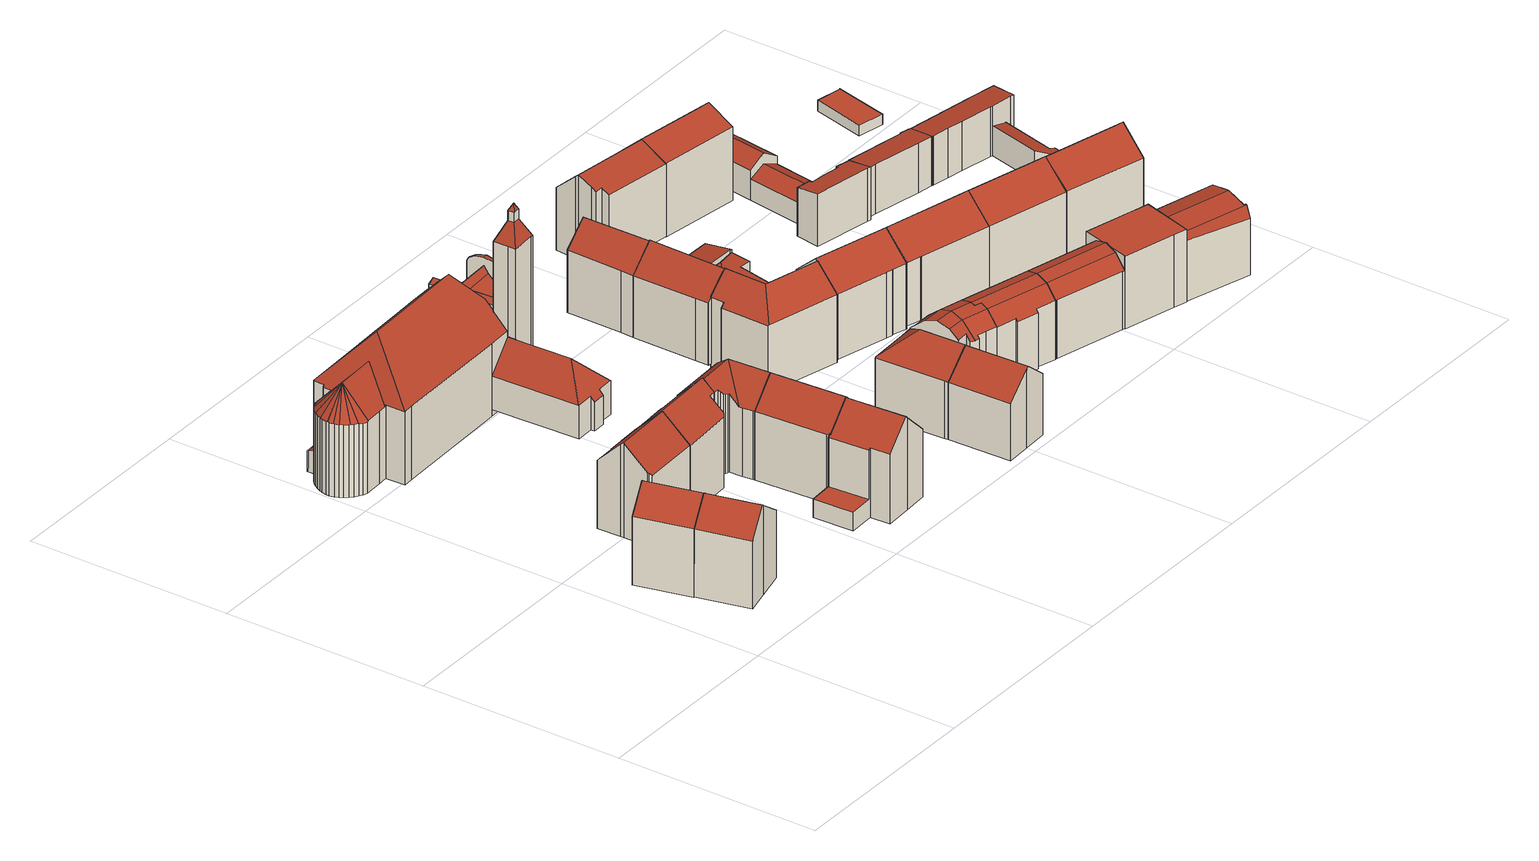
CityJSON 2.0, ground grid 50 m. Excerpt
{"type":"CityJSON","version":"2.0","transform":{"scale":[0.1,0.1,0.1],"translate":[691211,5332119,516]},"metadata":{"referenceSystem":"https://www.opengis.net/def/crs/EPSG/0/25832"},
"CityObjects":{
"building1":{"type":"Building","attributes":{"Gemeindeschluessel":"09162000","HoeheDach":"540.039","HoeheGrund":"517.760","Methode":"2000","NiedrigsteTraufeDesGebaeudes":"534.246","Geometrietyp2DReferenz":"3000","function":"31001_1000","roofType":"3100","measuredHeight":22.28,"storeysAboveGround":4},"geometry":[{"type":"MultiSurface","lod":"2","boundaries":[[[0,1,2,3]],[[0,3,4,5,6,7,8]],[[4,3,2,9,10]],[[4,10,11,5]],[[1,12,9,2]],[[13,6,5,11]],[[13,11,10,9,12,14,15]],[[15,7,6,13]],[[0,8,14,12,1]],[[7,15,14,8]]],"semantics":{"surfaces":[{"type":"WallSurface"},{"type":"GroundSurface"},{"type":"RoofSurface"}],"values":[0,1,0,0,2,0,2,0,0,0]}}]},
"building2":{"type":"Building","attributes":{"Gemeindeschluessel":"09162000","HoeheDach":"540.030","HoeheGrund":"517.720","Methode":"2000","NiedrigsteTraufeDesGebaeudes":"534.410","Geometrietyp2DReferenz":"3000","function":"31001_1000","roofType":"3100","measuredHeight":22.31,"storeysAboveGround":4},"geometry":[{"type":"MultiSurface","lod":"2","boundaries":[[[10,16,17,11]],[[18,16,10,9,19]],[[11,17,20,21]],[[22,23,24,25,26]],[[18,19,27,28]],[[11,21,29,26,25,9,10]],[[19,9,25,24,27]],[[16,18,28,23,22,30,20,17]],[[28,27,24,23]],[[30,29,21,20]],[[22,26,29,30]]],"semantics":{"surfaces":[{"type":"WallSurface"},{"type":"RoofSurface"},{"type":"GroundSurface"}],"values":[0,0,0,0,0,1,1,2,0,0,0]}}]},
"building3":{"type":"Building","attributes":{"Gemeindeschluessel":"09162000","HoeheDach":"540.926","HoeheGrund":"517.770","Methode":"2000","NiedrigsteTraufeDesGebaeudes":"533.900","Geometrietyp2DReferenz":"3000","function":"31001_9998","roofType":"3100","measuredHeight":23.16,"storeysAboveGround":4},"geometry":[{"type":"MultiSurface","lod":"2","boundaries":[[[31,32,33,34]],[[35,31,34,36,37,38,39,40,41,42,43,44]],[[41,45,46,42]],[[34,33,47,36]],[[37,48,49,38]],[[39,50,51,40]],[[35,44,52,53,54]],[[42,46,55,43]],[[38,49,50,39]],[[49,48,53,52,55,46,45,51,50]],[[35,54,32,31]],[[36,47,48,37]],[[43,55,52,44]],[[33,32,54,53,48,47]],[[40,51,45,41]]],"semantics":{"surfaces":[{"type":"WallSurface"},{"type":"GroundSurface"},{"type":"RoofSurface"}],"values":[0,1,0,0,0,0,0,0,0,2,0,0,0,2,0]}}]},
"building4":{"type":"Building","attributes":{"Gemeindeschluessel":"09162000","HoeheDach":"541.000","HoeheGrund":"517.820","Methode":"2000","NiedrigsteTraufeDesGebaeudes":"533.841","Geometrietyp2DReferenz":"3000","function":"31001_9998","roofType":"3100","measuredHeight":23.18,"storeysAboveGround":4},"geometry":[{"type":"MultiSurface","lod":"2","boundaries":[[[56,57,58,59,60,61,62,63]],[[64,59,58,65]],[[66,67,68,69]],[[65,58,57,70]],[[71,61,60,72]],[[72,60,59,64]],[[71,72,64,65,70,35,44,66,69,73,74,75,76]],[[56,35,70,57]],[[69,68,77,73]],[[74,78,79,75]],[[75,79,80,76]],[[63,81,44,35,56]],[[73,77,78,74]],[[71,76,80,62,61]],[[62,80,79,78,77,68,67,81,63]],[[44,81,67,66]]],"semantics":{"surfaces":[{"type":"RoofSurface"},{"type":"WallSurface"},{"type":"GroundSurface"}],"values":[0,1,1,1,1,1,2,1,1,1,1,1,1,1,0,1]}}]},
"building5":{"type":"Building","attributes":{"Gemeindeschluessel":"09162000","HoeheDach":"541.000","HoeheGrund":"518.077","Methode":"2000","NiedrigsteTraufeDesGebaeudes":"522.551","Geometrietyp2DReferenz":"3000","function":"31001_9998","roofType":"3100","measuredHeight":22.92,"storeysAboveGround":4},"geometry":[{"type":"MultiSurface","lod":"2","boundaries":[[[82,83,84,85,86,87]],[[88,89,86,85]],[[90,91,92,93,94]],[[95,96,97,94,93]],[[98,88,85,84]],[[82,87,92,91]],[[99,100,101,102]],[[99,103,96,95,100]],[[89,101,100,95,93,92,87,86]],[[104,97,96,103]],[[90,94,97,104]],[[105,102,101,89,88,98]],[[99,102,105,83,82,91,90,104,103]],[[105,98,84,83]]],"semantics":{"surfaces":[{"type":"WallSurface"},{"type":"RoofSurface"},{"type":"GroundSurface"}],"values":[0,0,0,1,1,0,0,0,1,0,0,0,2,0]}}]},
"building6":{"type":"Building","attributes":{"name":"St. Franziskus","Gemeindeschluessel":"09162000","HoeheDach":"546.200","HoeheGrund":"516.120","Methode":"2000","NiedrigsteTraufeDesGebaeudes":"521.103","Geometrietyp2DReferenz":"3000","function":"31001_3041","roofType":"3200","measuredHeight":30.08},"geometry":[{"type":"MultiSurface","lod":"2","boundaries":[[[106,107,108,109]],[[110,111,112,113,114,115]],[[116,117,118,119,120]],[[121,122,123,124,125]],[[126,127,128,129,130]],[[131,132,133,134,135,136,137]],[[120,119,138,139,140,141,142]],[[143,144,145,146]],[[147,122,121,148]],[[149,150,151,152]],[[153,154,155,124,156]],[[157,158,140,139,159]],[[160,154,153,161]],[[162,163,164,165]],[[108,166,167]],[[168,169,170,171]],[[164,163,156,124,123]],[[172,173,174,175,176,177]],[[178,179,180,181]],[[182,143,146,158,157,183,184,185,132,131,186,187,188,189,190,191,160,161,162,165,147,148,192,193,194,195,196,197,198,199,200,168,171,201,173,172,202,203,204,205,152,151,206,207,208,209,210,178,181,211,212,213,214,215,216]],[[217,150,149,218,219,220,221,222,223,109,108,167,224,225]],[[226,227,137,136,228,229,223,222,230,231,232]],[[216,215,233,234,235]],[[188,232,231,189]],[[221,220,203,202,236]],[[210,209,129,128,237]],[[199,198,238,239,240]],[[124,241,242,240,239]],[[184,243,244,185]],[[141,245,246,142]],[[229,228,247,118]],[[246,248,235,234,249]],[[132,185,244,250,133]],[[250,244,243,251,159,139,138]],[[205,218,149,152]],[[249,234,233,252,111,110]],[[157,159,251,183]],[[162,161,153,156,163]],[[124,253,170,169,241]],[[181,180,254,211]],[[203,220,219,204]],[[195,255,256,196]],[[158,146,145,245,141,140]],[[134,133,250,138,119]],[[106,126,107]],[[226,232,188,187]],[[199,240,242,200]],[[115,114,257]],[[124,258,256,255,259]],[[194,193,260,261,262]],[[210,237,179,178]],[[151,150,217,206]],[[160,191,263,155,154]],[[209,208,224,167,166,130,129]],[[264,265,266,267]],[[246,249,110,115,257,268,269,116,120,142]],[[131,137,227,186]],[[214,213,112,111,252]],[[197,270,238,198]],[[212,113,112,213]],[[183,251,243,184]],[[269,268,271,127,126]],[[227,226,187,186]],[[267,266,176,175]],[[173,201,272,265,264,174]],[[221,236,177,176,266,273,274,275,231,230,222]],[[260,276,125,124,261]],[[136,135,228]],[[172,177,236,202]],[[147,165,164,123,122]],[[192,148,121,125,276]],[[127,271,254,180,179,237,128]],[[182,216,235,248,277]],[[124,273,266,265,272,253]],[[204,219,218,205]],[[108,107,126,130,166]],[[192,276,260,193]],[[207,225,224,208]],[[124,239,238,270,258]],[[195,194,262,259,255]],[[264,267,175,174]],[[116,269,126,106,117]],[[261,124,259,262]],[[247,119,118]],[[211,254,271,268,257,114,113,212]],[[191,190,275,274,263]],[[214,252,233,215]],[[189,231,275,190]],[[217,225,207,206]],[[228,135,134,119,247]],[[229,118,117,106,109,223]],[[182,277,144,143]],[[155,263,274,273,124]],[[197,196,256,258,270]],[[245,145,144,277,248,246]],[[168,200,242,241,169]],[[201,171,170,253,272]]],"semantics":{"surfaces":[{"type":"WallSurface"},{"type":"RoofSurface"},{"type":"GroundSurface"}],"values":[0,1,1,1,1,0,1,0,0,0,1,0,0,0,0,0,1,0,0,2,1,1,0,0,0,0,0,1,0,0,0,1,0,1,0,1,0,0,1,0,0,0,0,1,1,0,0,1,1,0,0,0,0,0,0,0,0,0,0,0,0,1,0,0,0,1,1,0,0,0,0,1,0,1,0,1,0,0,1,0,1,1,1,1,0,0,0,0,0,1,1,0,1,0,1,0,0]}}]},
"building7":{"type":"Building","attributes":{"Gemeindeschluessel":"09162000","HoeheDach":"540.862","HoeheGrund":"518.000","Methode":"1000","NiedrigsteTraufeDesGebaeudes":"534.736","Geometrietyp2DReferenz":"3000","function":"31001_1000","roofType":"3100","measuredHeight":22.86,"storeysAboveGround":4},"geometry":[{"type":"MultiSurface","lod":"2","boundaries":[[[278,279,280,281]],[[282,283,284,285]],[[285,284,286,287,288]],[[289,290,291,279,278]],[[285,288,289,278,281,282]],[[283,280,279,291,286,284]],[[288,287,290,289]],[[291,290,287,286]],[[281,280,283,282]]],"semantics":{"surfaces":[{"type":"WallSurface"},{"type":"GroundSurface"},{"type":"RoofSurface"}],"values":[0,0,0,0,1,2,0,2,0]}}]},
"building8":{"type":"Building","attributes":{"Gemeindeschluessel":"09162000","HoeheDach":"520.607","HoeheGrund":"517.850","Methode":"2000","NiedrigsteTraufeDesGebaeudes":"520.101","Geometrietyp2DReferenz":"3000","function":"31001_2000","roofType":"3100","measuredHeight":2.76},"geometry":[{"type":"MultiSurface","lod":"2","boundaries":[[[292,293,294,295,296]],[[297,298,293,292]],[[296,295,299,300]],[[298,301,294,293]],[[292,296,300,297]],[[301,299,295,294]],[[300,299,301,298,297]]],"semantics":{"surfaces":[{"type":"WallSurface"},{"type":"RoofSurface"},{"type":"GroundSurface"}],"values":[0,0,0,1,2,1,0]}}]},
"building9":{"type":"Building","attributes":{"Gemeindeschluessel":"09162000","HoeheDach":"540.919","HoeheGrund":"517.920","Methode":"2000","NiedrigsteTraufeDesGebaeudes":"534.535","Geometrietyp2DReferenz":"3000","function":"31001_1000","roofType":"3100","measuredHeight":23,"storeysAboveGround":4},"geometry":[{"type":"MultiSurface","lod":"2","boundaries":[[[302,303,304,305]],[[306,307,308,309]],[[310,311,312,313]],[[314,315,316,286,317,318]],[[319,320,321,322]],[[323,324,320,319]],[[325,317,307,312,311,61]],[[286,316,326,305,304]],[[327,308,307,317,286,304,303]],[[326,328,329,323,319,322,330,331,332,333,334,310,313,306,309,335,302,305]],[[316,315,328,326]],[[332,336,337,333]],[[334,333,337,325,61]],[[330,338,339,331]],[[334,61,311,310]],[[325,337,336,339,338,321,320,324,318,317]],[[335,327,303,302]],[[314,318,324,323,329]],[[328,315,314,329]],[[327,335,309,308]],[[331,339,336,332]],[[322,321,338,330]],[[307,306,313,312]]],"semantics":{"surfaces":[{"type":"WallSurface"},{"type":"RoofSurface"},{"type":"GroundSurface"}],"values":[0,0,0,1,0,0,1,0,1,2,0,0,0,0,0,1,0,0,0,0,0,0,0]}}]},
"building10":{"type":"Building","attributes":{"Gemeindeschluessel":"09162000","HoeheDach":"532.480","HoeheGrund":"517.840","Methode":"2000","NiedrigsteTraufeDesGebaeudes":"524.914","Geometrietyp2DReferenz":"3000","function":"31001_9998","roofType":"3200","measuredHeight":14.64,"storeysAboveGround":2},"geometry":[{"type":"MultiSurface","lod":"2","boundaries":[[[340,341,342,343,344]],[[345,343,342,346]],[[340,344,347,348]],[[349,350,351,352]],[[353,354,347,344,343,345]],[[350,355,356,357,358,353,345,346,351]],[[341,352,351,346,342]],[[359,355,350,349]],[[360,358,357,361]],[[361,357,356,362]],[[348,347,354,363]],[[362,356,355,359]],[[360,363,354,353,358]],[[341,340,348,363,360,361,362,359,349,352]]],"semantics":{"surfaces":[{"type":"WallSurface"},{"type":"RoofSurface"},{"type":"GroundSurface"}],"values":[0,1,0,0,1,1,0,0,0,0,0,0,0,2]}}]},
"building11":{"type":"Building","attributes":{"Gemeindeschluessel":"09162000","HoeheDach":"563.070","HoeheGrund":"517.870","Methode":"2000","NiedrigsteTraufeDesGebaeudes":"554.420","Geometrietyp2DReferenz":"3000","function":"31001_2000","roofType":"2100","measuredHeight":45.2},"geometry":[{"type":"MultiSurface","lod":"2","boundaries":[[[364,365,366]],[[367,368,365]],[[369,370,371,372]],[[369,373,374,375]],[[365,368,366]],[[375,368,367,376]],[[374,366,368,375]],[[367,365,364]],[[377,364,366,374]],[[378,373,379,380]],[[381,382,380,379,372,371]],[[369,375,376,383,370]],[[381,371,370,383,384]],[[384,383,376,377,385]],[[384,385,382,381]],[[369,372,379,373]],[[385,378,380,382]],[[376,367,364,377]],[[378,385,377,374,373]]],"semantics":{"surfaces":[{"type":"RoofSurface"},{"type":"WallSurface"},{"type":"GroundSurface"}],"values":[0,0,1,0,0,1,1,0,1,1,2,0,1,0,1,1,1,1,0]}}]},
"building12":{"type":"Building","attributes":{"Gemeindeschluessel":"09162000","HoeheDach":"537.560","HoeheGrund":"518.050","Methode":"2000","NiedrigsteTraufeDesGebaeudes":"531.892","Geometrietyp2DReferenz":"3000","function":"31001_1000","roofType":"3100","measuredHeight":19.51,"storeysAboveGround":5},"geometry":[{"type":"MultiSurface","lod":"2","boundaries":[[[386,387,388,389,390]],[[391,392,393,394]],[[395,396,387,386]],[[397,398,399,400]],[[400,399,392,391]],[[401,402,403,404,405]],[[405,404,396,395]],[[390,389,398,397]],[[396,404,403,388,387]],[[394,393,402,401]],[[403,402,393,392,399,398,389,388]],[[386,390,397,400,391,394,401,405,395]]],"semantics":{"surfaces":[{"type":"WallSurface"},{"type":"RoofSurface"},{"type":"GroundSurface"}],"values":[0,0,0,0,0,0,0,0,1,0,1,2]}}]},
"building13":{"type":"Building","attributes":{"Gemeindeschluessel":"09162000","HoeheDach":"537.610","HoeheGrund":"518.030","Methode":"2000","NiedrigsteTraufeDesGebaeudes":"532.026","Geometrietyp2DReferenz":"3000","function":"31001_1000","roofType":"3200","measuredHeight":19.58,"storeysAboveGround":5},"geometry":[{"type":"MultiSurface","lod":"2","boundaries":[[[406,407,408,409]],[[386,390,410,411,412]],[[413,414,415,416]],[[407,412,411,417,418,408]],[[413,419,420,421,414]],[[416,415,422,423]],[[386,406,409,419,413,416,423,424,425,390]],[[417,421,420,418]],[[423,422,426,424]],[[386,412,407,406]],[[411,410,427,426,422,415,414,421,417]],[[424,426,427,425]],[[419,409,408,418,420]],[[425,427,410,390]]],"semantics":{"surfaces":[{"type":"WallSurface"},{"type":"RoofSurface"},{"type":"GroundSurface"}],"values":[0,0,0,1,0,0,2,1,0,0,1,0,0,0]}}]},
"building14":{"type":"Building","attributes":{"Gemeindeschluessel":"09162000","HoeheDach":"538.500","HoeheGrund":"516.607","Methode":"1000","NiedrigsteTraufeDesGebaeudes":"532.592","Geometrietyp2DReferenz":"3000","function":"31001_1000","roofType":"3100","measuredHeight":21.89,"storeysAboveGround":5},"geometry":[{"type":"MultiSurface","lod":"2","boundaries":[[[428,429,430,431,432]],[[433,434,435,436]],[[437,438,439,440,441,442,432,431]],[[428,432,442,443]],[[436,435,430,429]],[[444,445,446,447,448]],[[447,437,449,448]],[[450,451,452,453]],[[451,450,454,455]],[[453,452,456,457]],[[444,458,459,460,461,433,436,429,428,443,462,463,464,454,450,453,457,445]],[[449,465,458,444,448]],[[459,466,467,460]],[[437,431,430,435,434,468,467,466,465,449]],[[460,467,468,461]],[[462,441,440,463]],[[463,440,439,464]],[[458,465,466,459]],[[447,446,456,452,451,455,438,437]],[[434,433,461,468]],[[457,456,446,445]],[[438,455,454,464,439]],[[443,442,441,462]]],"semantics":{"surfaces":[{"type":"WallSurface"},{"type":"RoofSurface"},{"type":"GroundSurface"}],"values":[0,0,1,0,0,0,1,0,0,0,2,0,0,1,0,0,0,0,1,0,0,0,0]}}]},
"building15":{"type":"Building","attributes":{"Gemeindeschluessel":"09162000","HoeheDach":"538.588","HoeheGrund":"517.819","Methode":"2000","NiedrigsteTraufeDesGebaeudes":"532.761","Geometrietyp2DReferenz":"3000","function":"31001_1000","roofType":"3100","measuredHeight":20.77,"storeysAboveGround":5},"geometry":[{"type":"MultiSurface","lod":"2","boundaries":[[[434,469,470,471]],[[472,473,474,475]],[[476,477,473,472]],[[478,479,480,481]],[[475,474,482,483]],[[469,434,484,485]],[[486,487,488,489]],[[481,480,477,476]],[[490,491,487,486]],[[469,485,490,486,489,478,481,476,472,475,483,470]],[[434,471,482,492,488,487,491,484]],[[483,482,471,470]],[[491,490,485,484]],[[474,473,477,480,479,492,482]],[[478,489,488,492,479]]],"semantics":{"surfaces":[{"type":"WallSurface"},{"type":"GroundSurface"},{"type":"RoofSurface"}],"values":[0,0,0,0,0,0,0,0,0,1,2,0,0,2,0]}}]},
"building16":{"type":"Building","attributes":{"Gemeindeschluessel":"09162000","HoeheDach":"536.190","HoeheGrund":"518.050","Methode":"2000","NiedrigsteTraufeDesGebaeudes":"531.741","Geometrietyp2DReferenz":"3000","function":"31001_1000","roofType":"3400","measuredHeight":18.14,"storeysAboveGround":5},"geometry":[{"type":"MultiSurface","lod":"2","boundaries":[[[493,494,495,496,497,498]],[[499,500,501,502,503]],[[504,505,506,507]],[[493,498,416,508]],[[509,510,511,512,513,496]],[[514,515,516,500,499,517]],[[518,516,515,519]],[[520,519,515,514,521]],[[522,520,521,512,511]],[[504,523,510,509,505]],[[497,496,513,524]],[[522,511,510,523]],[[503,502,413,525]],[[501,500,516,518]],[[503,525,526,517,499]],[[527,528,529,495,494]],[[416,498,497,524,526,525,413]],[[520,522,523,504,507,530,528,527,508,416,413,502,501,518,519]],[[512,521,514,517,513]],[[494,493,508,527]],[[507,506,531,530]],[[524,513,517,526]],[[496,495,529,531,506,505,509]],[[530,531,529,528]]],"semantics":{"surfaces":[{"type":"RoofSurface"},{"type":"WallSurface"},{"type":"GroundSurface"}],"values":[0,1,1,1,0,0,1,1,1,1,0,1,1,1,0,1,1,2,0,1,1,0,0,1]}}]},
"building17":{"type":"Building","attributes":{"Gemeindeschluessel":"09162000","HoeheDach":"538.360","HoeheGrund":"517.808","Methode":"2000","NiedrigsteTraufeDesGebaeudes":"532.712","Geometrietyp2DReferenz":"3000","function":"31001_9998","roofType":"3100","measuredHeight":20.55,"storeysAboveGround":5},"geometry":[{"type":"MultiSurface","lod":"2","boundaries":[[[532,533,534,535,536]],[[489,537,538,539]],[[540,541,542,536,535]],[[537,489,478,533,532]],[[542,541,539,538]],[[542,538,537,532,536]],[[540,535,534,543]],[[489,539,541,540,543,478]],[[543,534,533,478]]],"semantics":{"surfaces":[{"type":"RoofSurface"},{"type":"WallSurface"},{"type":"GroundSurface"}],"values":[0,1,1,1,1,0,1,2,1]}}]},
"building18":{"type":"Building","attributes":{"Gemeindeschluessel":"09162000","HoeheDach":"536.190","HoeheGrund":"518.080","Methode":"2000","NiedrigsteTraufeDesGebaeudes":"531.689","Geometrietyp2DReferenz":"3000","function":"31001_1000","roofType":"3400","measuredHeight":18.11,"storeysAboveGround":5},"geometry":[{"type":"MultiSurface","lod":"2","boundaries":[[[544,515,545,546]],[[547,548,549,550]],[[551,552,514,521,553]],[[554,546,545,552,551,555,556]],[[552,545,515,514]],[[557,558,511,559]],[[509,558,557,560,561]],[[562,563,548,547]],[[563,562,564,565]],[[544,566,521,514,515]],[[563,565,556,555,509,561,549,548]],[[558,509,555,551,553,511]],[[554,556,565,564]],[[550,549,561,560]],[[554,564,562,547,550,560,557,559,566,544,546]],[[566,559,511,553,521]]],"semantics":{"surfaces":[{"type":"WallSurface"},{"type":"RoofSurface"},{"type":"GroundSurface"}],"values":[0,0,1,0,1,0,0,0,0,0,1,1,0,0,2,0]}}]},
"building19":{"type":"Building","attributes":{"Gemeindeschluessel":"09162000","HoeheDach":"538.870","HoeheGrund":"517.195","Methode":"2000","NiedrigsteTraufeDesGebaeudes":"532.980","Geometrietyp2DReferenz":"3000","function":"31001_1000","roofType":"3100","measuredHeight":21.68,"storeysAboveGround":5},"geometry":[{"type":"MultiSurface","lod":"2","boundaries":[[[567,568,569,570]],[[571,572,573,574]],[[575,576,577,578,567,570,579,580,581,582,583,584,585,586,571,574,587,588]],[[588,589,590,575]],[[579,591,592,580]],[[576,593,594,577]],[[583,595,596,597,584]],[[585,598,599,586]],[[578,600,568,567]],[[589,601,573,572,599,598,597,596,602,590]],[[574,573,601,587]],[[603,604,582]],[[592,591,569,568,600,594,593,602,596,595,604,603]],[[575,590,602,593,576]],[[587,601,589,588]],[[577,594,600,578]],[[586,599,572,571]],[[592,603,582,581,580]],[[570,569,591,579]],[[582,604,595,583]],[[584,597,598,585]]],"semantics":{"surfaces":[{"type":"WallSurface"},{"type":"GroundSurface"},{"type":"RoofSurface"}],"values":[0,0,1,0,0,0,0,0,0,2,0,0,2,0,0,0,0,0,0,0,0]}}]},
"building20":{"type":"Building","attributes":{"Gemeindeschluessel":"09162000","HoeheDach":"521.742","HoeheGrund":"517.567","Methode":"2000","NiedrigsteTraufeDesGebaeudes":"520.427","Geometrietyp2DReferenz":"3000","function":"31001_2000","roofType":"1000","measuredHeight":4.17},"geometry":[{"type":"MultiSurface","lod":"2","boundaries":[[[605,606,607,608,609]],[[610,611,612,613]],[[614,615,610,613,616,617,618,619,620,621,622,623]],[[616,624,625,617]],[[626,627,628,629,608,607,625,624,612,611,630]],[[622,628,627,623]],[[613,612,624,616]],[[625,607,606,618,617]],[[608,629,621,620,609]],[[626,630,615,614]],[[627,626,614,623]],[[615,630,611,610]],[[619,605,609,620]],[[621,629,628,622]],[[605,619,618,606]]],"semantics":{"surfaces":[{"type":"RoofSurface"},{"type":"WallSurface"},{"type":"GroundSurface"}],"values":[0,1,2,1,0,1,1,1,1,1,1,1,1,1,1]}}]},
"building21":{"type":"Building","attributes":{"Gemeindeschluessel":"09162000","HoeheDach":"522.533","HoeheGrund":"517.805","Methode":"9999","NiedrigsteTraufeDesGebaeudes":"517.920","Geometrietyp2DReferenz":"3000","function":"31001_2000","roofType":"2100","measuredHeight":4.73},"geometry":[{"type":"MultiSurface","lod":"2","boundaries":[[[631,632,633,634]],[[632,635,636,637,633]],[[638,639,640,641]],[[640,639,642,643,644,645]],[[634,633,637,646]],[[647,643,642,648]],[[646,647,648,638,641,631,634]],[[635,645,644,636]],[[648,642,639,638]],[[646,637,636,644,643,647]],[[641,640,645,635,632,631]]],"semantics":{"surfaces":[{"type":"WallSurface"},{"type":"RoofSurface"},{"type":"GroundSurface"}],"values":[0,1,0,1,0,0,2,0,0,0,0]}}]},
"building22":{"type":"Building","attributes":{"Gemeindeschluessel":"09162000","HoeheDach":"536.220","HoeheGrund":"518.130","Methode":"2000","NiedrigsteTraufeDesGebaeudes":"532.190","Geometrietyp2DReferenz":"3000","function":"31001_1000","roofType":"3400","measuredHeight":18.09,"storeysAboveGround":5},"geometry":[{"type":"MultiSurface","lod":"2","boundaries":[[[649,650,545,552]],[[651,652,653,654]],[[651,655,650,649,656,657,652]],[[658,653,652,657,555,659]],[[654,653,658,660]],[[657,656,551,555]],[[656,649,552,551]],[[660,658,659,554]],[[651,654,660,554,546,655]],[[546,545,650,655]],[[546,554,659,555,551,552,545]]],"semantics":{"surfaces":[{"type":"RoofSurface"},{"type":"WallSurface"},{"type":"GroundSurface"}],"values":[0,1,1,0,1,0,0,1,2,1,1]}}]},
"building23":{"type":"Building","attributes":{"Gemeindeschluessel":"09162000","HoeheDach":"521.770","HoeheGrund":"518.600","Methode":"2000","NiedrigsteTraufeDesGebaeudes":"520.930","Geometrietyp2DReferenz":"3000","function":"51009_1610","roofType":"1000","measuredHeight":3.17},"geometry":[{"type":"MultiSurface","lod":"2","boundaries":[[[661,662,663,664]],[[665,666,667,668]],[[666,669,670,671,667]],[[665,668,661,664,672,673,674,675]],[[674,676,670,669,675]],[[668,667,671,662,661]],[[662,676,677,678,663]],[[662,671,670,676]],[[675,669,666,665]],[[672,678,677,673]],[[673,677,676,674]],[[664,663,678,672]]],"semantics":{"surfaces":[{"type":"WallSurface"},{"type":"RoofSurface"},{"type":"GroundSurface"}],"values":[0,0,1,2,0,0,1,0,0,0,0,0]}}]},
"building24":{"type":"Building","attributes":{"Gemeindeschluessel":"09162000","HoeheDach":"538.620","HoeheGrund":"517.880","Methode":"2000","NiedrigsteTraufeDesGebaeudes":"533.235","Geometrietyp2DReferenz":"3000","function":"31001_9998","roofType":"3100","measuredHeight":20.74,"storeysAboveGround":5},"geometry":[{"type":"MultiSurface","lod":"2","boundaries":[[[679,680,681,682]],[[683,684,685,686]],[[686,685,687,688,689]],[[682,681,690,691]],[[692,693,684,683]],[[691,690,694,693,692]],[[691,692,683,686,689,695,696,679,682]],[[689,688,697,695]],[[698,697,688,687,694,690,681,680]],[[695,697,698,696]],[[687,685,684,693,694]],[[696,698,680,679]]],"semantics":{"surfaces":[{"type":"WallSurface"},{"type":"GroundSurface"},{"type":"RoofSurface"}],"values":[0,0,0,0,0,0,1,0,2,0,2,0]}}]},
"building25":{"type":"Building","attributes":{"Gemeindeschluessel":"09162000","HoeheDach":"538.900","HoeheGrund":"517.924","Methode":"2000","NiedrigsteTraufeDesGebaeudes":"533.336","Geometrietyp2DReferenz":"3000","function":"31001_1000","roofType":"3100","measuredHeight":20.98,"storeysAboveGround":5},"geometry":[{"type":"MultiSurface","lod":"2","boundaries":[[[699,700,701,596,702]],[[703,704,705,706,702,596,707,708,709]],[[706,705,710]],[[711,703,709,712]],[[713,714,715,716]],[[699,702,706,710]],[[717,718,719,720]],[[712,709,708,721]],[[703,711,722,704]],[[716,715,723,724]],[[725,717,720,713,716,724,700,699,710,722,711,712,721]],[[725,721,708,707,726]],[[723,715,714,719,718,726,707,596,701]],[[710,705,704,722]],[[725,726,718,717]],[[720,719,714,713]],[[724,723,701,700]]],"semantics":{"surfaces":[{"type":"WallSurface"},{"type":"RoofSurface"},{"type":"GroundSurface"}],"values":[0,1,0,0,0,0,0,0,0,0,2,0,1,0,0,0,0]}}]},
"building26":{"type":"Building","attributes":{"Gemeindeschluessel":"09162000","HoeheDach":"535.802","HoeheGrund":"518.080","Methode":"1000","NiedrigsteTraufeDesGebaeudes":"535.802","Geometrietyp2DReferenz":"3000","function":"31001_1000","roofType":"1000","measuredHeight":17.72,"storeysAboveGround":6},"geometry":[{"type":"MultiSurface","lod":"2","boundaries":[[[727,728,729,651]],[[730,731,732,733]],[[734,735,731,730]],[[733,732,736,737]],[[738,739,728,727]],[[740,655,651,729]],[[651,655,734,730,733,737,738,727]],[[737,736,739,738]],[[740,729,728,739,736,732,731,735]],[[735,734,655,740]]],"semantics":{"surfaces":[{"type":"WallSurface"},{"type":"GroundSurface"},{"type":"RoofSurface"}],"values":[0,0,0,0,0,0,1,0,2,0]}}]},
"building27":{"type":"Building","attributes":{"Gemeindeschluessel":"09162000","HoeheDach":"538.700","HoeheGrund":"517.820","Methode":"2000","NiedrigsteTraufeDesGebaeudes":"533.265","Geometrietyp2DReferenz":"3000","function":"31001_9998","roofType":"3100","measuredHeight":20.88,"storeysAboveGround":5},"geometry":[{"type":"MultiSurface","lod":"2","boundaries":[[[741,742,743,744]],[[741,744,745,746]],[[747,742,741,746,748]],[[747,748,749,750]],[[743,742,747,750]],[[744,743,750,749,745]],[[745,749,748,746]]],"semantics":{"surfaces":[{"type":"WallSurface"},{"type":"RoofSurface"},{"type":"GroundSurface"}],"values":[0,1,0,0,2,0,1]}}]},
"building28":{"type":"Building","attributes":{"Gemeindeschluessel":"09162000","HoeheDach":"538.900","HoeheGrund":"518.049","Methode":"2000","NiedrigsteTraufeDesGebaeudes":"533.271","Geometrietyp2DReferenz":"3000","function":"31001_9998","roofType":"3100","measuredHeight":20.85,"storeysAboveGround":5},"geometry":[{"type":"MultiSurface","lod":"2","boundaries":[[[751,752,753,754,755]],[[753,708,707,754]],[[753,752,756,708]],[[751,757,758,756,752]],[[757,718,726,758]],[[718,757,751,755]],[[708,756,758,726,707]],[[718,755,754,707,726]]],"semantics":{"surfaces":[{"type":"WallSurface"},{"type":"RoofSurface"},{"type":"GroundSurface"}],"values":[0,1,0,2,0,0,0,1]}}]},
"building29":{"type":"Building","attributes":{"Gemeindeschluessel":"09162000","HoeheDach":"530.028","HoeheGrund":"517.112","Methode":"1000","NiedrigsteTraufeDesGebaeudes":"528.882","Geometrietyp2DReferenz":"3000","function":"31001_2000","roofType":"1000","measuredHeight":12.92,"storeysAboveGround":3},"geometry":[{"type":"MultiSurface","lod":"2","boundaries":[[[759,760,761,762]],[[763,764,765,766,759,762,767,768,769,770]],[[770,771,772,763]],[[773,772,771,774,775,776,761,760,777,778]],[[767,776,775,768]],[[765,778,777,766]],[[763,772,773,764]],[[766,777,760,759]],[[768,775,774,769]],[[764,773,778,765]],[[769,774,771,770]],[[762,761,776,767]]],"semantics":{"surfaces":[{"type":"WallSurface"},{"type":"GroundSurface"},{"type":"RoofSurface"}],"values":[0,1,0,2,0,0,0,0,0,0,0,0]}}]},
"building30":{"type":"Building","attributes":{"Gemeindeschluessel":"09162000","HoeheDach":"535.620","HoeheGrund":"517.790","Methode":"2000","NiedrigsteTraufeDesGebaeudes":"531.599","Geometrietyp2DReferenz":"3000","function":"31001_1000","roofType":"3400","measuredHeight":17.83,"storeysAboveGround":4},"geometry":[{"type":"MultiSurface","lod":"2","boundaries":[[[779,780,781,782]],[[783,784,785,786]],[[787,788,789,790]],[[787,791,792,788]],[[788,792,782,781,789]],[[789,781,780,793,794,795,790]],[[796,797,784,783,798]],[[791,787,790,795,786,785,799]],[[800,793,780,779]],[[799,785,784,797]],[[800,796,798,794,793]],[[794,798,783,786,795]],[[796,800,779,782,792,791,799,797]]],"semantics":{"surfaces":[{"type":"WallSurface"},{"type":"RoofSurface"},{"type":"GroundSurface"}],"values":[0,1,1,0,0,1,0,0,0,0,0,1,2]}}]},
"building31":{"type":"Building","attributes":{"Gemeindeschluessel":"09162000","HoeheDach":"526.776","HoeheGrund":"517.112","Methode":"2000","NiedrigsteTraufeDesGebaeudes":"522.166","Geometrietyp2DReferenz":"3000","function":"31001_9998","roofType":"3100","measuredHeight":9.66,"storeysAboveGround":2},"geometry":[{"type":"MultiSurface","lod":"2","boundaries":[[[768,801,802,767]],[[803,804,805,806]],[[807,808,809,770]],[[768,769,810,811,801]],[[812,813,814,808,807]],[[810,809,808,815,811]],[[767,802,816,762]],[[770,809,810,769]],[[814,813,817,818]],[[818,817,805,804,819]],[[815,808,814,818,819,820]],[[801,811,815,820,816,802]],[[812,806,805,817,813]],[[768,767,762,803,806,812,807,770,769]],[[803,762,816,820,819,804]]],"semantics":{"surfaces":[{"type":"WallSurface"},{"type":"RoofSurface"},{"type":"GroundSurface"}],"values":[0,0,0,0,0,1,0,0,1,1,0,1,0,2,0]}}]},
"building32":{"type":"Building","attributes":{"Gemeindeschluessel":"09162000","HoeheDach":"522.020","HoeheGrund":"518.250","Methode":"2000","NiedrigsteTraufeDesGebaeudes":"521.420","Geometrietyp2DReferenz":"3000","function":"31001_2000","roofType":"1000","measuredHeight":3.77},"geometry":[{"type":"MultiSurface","lod":"2","boundaries":[[[821,822,823,824]],[[825,826,827,828]],[[829,830,831,832]],[[833,834,835,836,837]],[[838,839,826,825]],[[840,841,836,835,842]],[[843,844,845,846]],[[846,845,822,821]],[[847,848,849,850]],[[851,833,837,852,830,829]],[[853,834,833,851]],[[850,849,844,843]],[[854,855,839,838]],[[840,842,853,851,829,832,847,850,843,846,821,824,856,854,838,825,828]],[[852,841,827,826,839,855,857,823,822,845,844,849,848,831,830]],[[832,831,848,847]],[[856,857,855,854]],[[842,835,834,853]],[[852,837,836,841]],[[828,827,841,840]],[[824,823,857,856]]],"semantics":{"surfaces":[{"type":"WallSurface"},{"type":"RoofSurface"},{"type":"GroundSurface"}],"values":[0,0,0,1,0,0,0,0,0,0,0,0,0,2,1,0,0,0,0,0,0]}}]},
"building33":{"type":"Building","attributes":{"Gemeindeschluessel":"09162000","HoeheDach":"529.893","HoeheGrund":"517.873","Methode":"2000","NiedrigsteTraufeDesGebaeudes":"521.099","Geometrietyp2DReferenz":"3000","function":"31001_2000","roofType":"1000","measuredHeight":12.02,"storeysAboveGround":3},"geometry":[{"type":"MultiSurface","lod":"2","boundaries":[[[858,859,860,861]],[[862,863,864,865]],[[866,867,868,858,861,869,870,871,862,865,872]],[[873,874,875,876]],[[863,877,878,879,860,859,880,881,882,883,864]],[[867,875,874,868]],[[876,881,880,873]],[[871,877,863,862]],[[872,883,882,866]],[[870,878,877,871]],[[868,874,873,880,859,858]],[[865,864,883,872]],[[861,860,879,869]],[[866,882,881,876,875,867]],[[869,879,878,870]]],"semantics":{"surfaces":[{"type":"WallSurface"},{"type":"GroundSurface"},{"type":"RoofSurface"}],"values":[0,0,1,2,2,0,0,0,0,0,0,0,0,0,0]}}]},
"building34":{"type":"Building","attributes":{"Gemeindeschluessel":"09162000","HoeheDach":"538.900","HoeheGrund":"517.944","Methode":"2000","NiedrigsteTraufeDesGebaeudes":"533.328","Geometrietyp2DReferenz":"3000","function":"31001_9998","roofType":"3100","measuredHeight":20.96,"storeysAboveGround":5},"geometry":[{"type":"MultiSurface","lod":"2","boundaries":[[[884,885,886,887]],[[888,889,890,891]],[[887,886,889,888]],[[891,890,892,893,894]],[[893,892,895,896]],[[894,893,896,897]],[[897,896,895,885,884]],[[892,890,889,886,885,895]],[[897,884,887,888,891,894]]],"semantics":{"surfaces":[{"type":"WallSurface"},{"type":"RoofSurface"},{"type":"GroundSurface"}],"values":[0,0,0,0,1,0,0,1,2]}}]},
"building35":{"type":"Building","attributes":{"Gemeindeschluessel":"09162000","HoeheDach":"529.964","HoeheGrund":"517.920","Methode":"1000","NiedrigsteTraufeDesGebaeudes":"528.893","Geometrietyp2DReferenz":"3000","function":"31001_9998","roofType":"9999","measuredHeight":12.04,"storeysAboveGround":3},"geometry":[{"type":"MultiSurface","lod":"2","boundaries":[[[898,899,900,901]],[[902,903,904,905]],[[906,907,908,909]],[[910,911,861,860]],[[901,900,907,906]],[[905,904,879,869]],[[912,913,899,898]],[[909,908,903,902]],[[860,879,904,903,908,907,900,899,913,914,915,910]],[[911,910,915,916]],[[917,914,913,912]],[[869,861,911,916,917,912,898,901,906,909,902,905]],[[860,861,869,879]],[[916,915,914,917]]],"semantics":{"surfaces":[{"type":"WallSurface"},{"type":"RoofSurface"},{"type":"GroundSurface"}],"values":[0,0,0,0,0,0,0,0,1,0,0,2,0,0]}}]},
"building36":{"type":"Building","attributes":{"Gemeindeschluessel":"09162000","HoeheDach":"525.322","HoeheGrund":"517.980","Methode":"2000","NiedrigsteTraufeDesGebaeudes":"520.854","Geometrietyp2DReferenz":"3000","function":"31001_2000","roofType":"2100","measuredHeight":7.34},"geometry":[{"type":"MultiSurface","lod":"2","boundaries":[[[918,919,920,921,922,923,924,925,926]],[[927,922,921,928,929,930]],[[931,932,923,933,934]],[[928,921,920,935]],[[935,920,919,936]],[[937,938,926,925]],[[930,934,933,927]],[[925,924,937]],[[933,923,922,927]],[[918,926,938,939,940]],[[936,919,918,940]],[[932,931,929,928,935,936,940,939]],[[932,939,938,937,924,923]],[[930,929,931,934]]],"semantics":{"surfaces":[{"type":"RoofSurface"},{"type":"WallSurface"},{"type":"GroundSurface"}],"values":[0,1,1,1,1,0,0,1,1,1,1,2,1,1]}}]},
"building37":{"type":"Building","attributes":{"Gemeindeschluessel":"09162000","HoeheDach":"520.481","HoeheGrund":"517.940","Methode":"1000","NiedrigsteTraufeDesGebaeudes":"520.481","Geometrietyp2DReferenz":"3000","function":"31001_2000","roofType":"1000","measuredHeight":2.54},"geometry":[{"type":"MultiSurface","lod":"2","boundaries":[[[941,942,943,944]],[[945,946,947,948]],[[949,950,948,947]],[[951,952,942,941]],[[949,947,946,943,942,952]],[[950,949,952,951]],[[944,943,946,945]],[[948,950,951,941,944,945]]],"semantics":{"surfaces":[{"type":"WallSurface"},{"type":"RoofSurface"},{"type":"GroundSurface"}],"values":[0,0,0,0,1,0,0,2]}}]}
},
"vertices":[
[126,101,18],[126,101,183],[95,229,183],[95,229,18],[156,244,18],[217,259,18],[228,251,18],[255,133,18],[184,115,18],[149,242,240],[156,244,235],[217,259,189],[180,114,240],[228,251,182],[184,115,237],[255,133,184],
[156,244,17],[217,259,17],[95,229,17],[95,229,184],[183,382,17],[183,382,191],[120,377,17],[111,375,17],[111,375,236],[115,376,240],[120,377,237],[61,362,184],[61,362,17],[166,389,202],[166,389,17],
[211,417,18],[211,417,189],[207,423,194],[207,423,18],[355,423,18],[206,425,18],[204,485,18],[204,493,18],[201,551,18],[262,553,18],[262,558,18],[298,560,18],[298,555,18],[352,557,18],[262,558,179],[298,560,179],[206,425,196],[204,485,249],[204,493,242],[201,551,184],[262,553,184],[352,557,185],[353,491,249],[355,423,189],[298,555,184],
[355,423,188],[486,430,190],[494,436,195],[493,470,225],[509,471,225],[508,498,249],[508,499,250],[353,492,250],[493,470,18],[494,436,18],[416,560,18],[416,560,184],[416,565,178],[416,565,18],[486,430,18],[508,498,18],[509,471,18],[452,566,18],[452,561,18],[506,563,18],[507,517,18],[452,566,179],[452,561,184],[506,563,184],[507,517,232],[352,557,184],
[558,210,21],[494,207,21],[494,207,66],[552,210,66],[552,210,186],[558,210,192],[558,110,66],[558,110,186],[683,216,21],[558,208,21],[558,208,192],[618,212,250],[683,216,186],[627,65,250],[631,65,246],[692,68,186],[497,107,66],[565,61,21],[565,61,190],[562,110,190],[562,110,21],[631,65,21],[692,68,21],[497,107,21],
[518,1134,238],[515,1183,229],[515,1191,229],[515,1183,238],[606,1149,270],[614,1149,270],[613,1152,269],[608,1164,262],[607,1165,260],[605,1165,260],[607,1127,254],[507,1123,254],[519,1112,238],[533,1112,238],[608,1116,238],[21,1069,178],[27,1061,178],[29,1059,178],[64,1104,246],[16,1076,179],[532,1135,238],[581,1176,198],[579,1205,198],[578,1204,199],[529,1201,238],[521,1042,1],[587,1045,1],[587,1045,199],[537,1043,238],[522,1042,229],[522,1042,215],[521,1042,215],[586,1075,198],[605,1076,198],[607,1082,203],[609,1088,210],[608,1104,227],[614,1092,1],[614,1092,263],[610,1093,263],[610,1093,1],[27,1061,1],[21,1069,1],[249,1225,181],[391,1232,180],[391,1232,1],[249,1225,1],[52,1042,176],[62,1039,174],[66,1039,176],[44,1047,178],[603,1071,1],[607,1082,1],[603,1071,198],[62,1039,1],[52,1042,1],[43,1047,1],[43,1047,178],[35,1053,178],[35,1053,1],[514,1201,229],[514,1201,219],[40,1159,1],[40,1159,179],[48,1164,176],[48,1164,1],[126,1195,1],[62,1191,1],[62,1191,51],[123,1194,51],[123,1194,174],[126,1195,180],[594,1196,1],[594,1196,198],[590,1192,198],[590,1192,1],[617,1104,1],[598,1061,1],[602,1058,1],[593,1046,1],[522,1007,1],[463,1005,1],[159,995,1],[135,993,1],[133,1042,1],[108,1041,1],[15,1077,1],[11,1087,1],[8,1097,1],[9,1107,1],[11,1117,1],[15,1127,1],[19,1136,1],[25,1144,1],[32,1152,1],[63,1170,1],[125,1220,1],[156,1221,1],[174,1222,1],[204,1223,1],[438,1234,1],[512,1238,1],[513,1201,1],[578,1204,1],[582,1208,1],[599,1178,1],[608,1164,1],[613,1152,1],[616,1140,1],[618,1128,1],[618,1116,1],[438,1234,179],[204,1223,181],[174,1222,180],[156,1221,181],[126,1220,181],[199,1110,302],[472,1121,302],[513,1201,219],[512,1238,178],[463,1005,178],[522,1007,178],[522,1055,229],[521,1064,238],[170,1057,246],[135,993,180],[159,995,180],[618,1128,274],[618,1127,274],[618,1116,272],[125,1220,180],[582,1208,198],[19,1136,178],[24,1143,179],[25,1144,179],[39,1158,180],[32,1152,178],[602,1058,198],[593,1046,198],[609,1088,260],[608,1104,270],[521,1064,229],[617,1105,270],[607,1127,274],[588,1045,198],[598,1061,198],[616,1140,272],[61,1169,176],[599,1178,198],[9,1107,179],[11,1117,179],[605,1169,252],[13,1123,180],[9,1102,181],[11,1087,179],[11,1088,179],[8,1097,179],[108,1041,176],[63,1172,58],[63,1172,174],[124,1174,174],[124,1174,58],[605,1169,206],[606,1138,238],[15,1127,179],[600,1177,198],[63,1170,175],[168,1109,246],[131,1042,176],[133,1042,180],[15,1077,178],[617,1104,270],
[558,208,20],[558,208,187],[558,210,188],[558,210,20],[558,219,20],[558,219,187],[547,394,187],[547,394,20],[609,398,249],[671,402,187],[671,402,20],[683,216,20],[683,216,187],[621,212,249],
[468,612,19],[468,612,43],[467,635,46],[466,669,41],[466,669,19],[593,618,19],[593,618,42],[592,675,41],[592,675,19],[593,641,46],
[671,407,19],[671,407,186],[671,402,186],[671,402,19],[661,570,19],[661,570,186],[663,538,186],[663,538,19],[507,517,19],[507,517,230],[506,563,186],[506,563,19],[545,424,185],[547,398,186],[547,394,186],[603,501,249],[544,432,185],[538,457,19],[538,457,210],[534,459,212],[534,459,19],[543,456,19],[543,456,209],[508,497,249],[547,394,19],[669,433,186],[547,398,19],[545,424,19],[530,462,19],[526,466,19],[523,471,19],[509,471,19],[508,498,19],[669,433,19],[523,471,224],[509,471,224],[530,462,214],[526,466,219],
[523,1007,18],[463,1005,18],[463,1005,100],[522,1007,165],[523,1007,165],[528,850,165],[471,789,100],[523,986,165],[523,986,18],[515,790,18],[515,790,100],[471,788,100],[471,788,18],[590,793,100],[583,989,100],[516,780,89],[548,781,89],[548,791,100],[590,792,100],[516,780,18],[590,792,18],[548,791,18],[548,781,18],[583,989,18],
[547,1007,455],[556,1015,471],[547,1023,455],[565,1008,455],[564,1024,455],[586,1045,385],[589,989,384],[589,989,19],[586,1045,19],[521,1042,385],[547,1023,431],[564,1024,431],[565,1008,431],[547,1007,431],[523,1007,385],[521,1042,19],[523,1007,19],[583,989,19],[523,986,19],[589,989,385],[583,989,385],[523,986,385],
[910,158,20],[910,158,159],[977,161,216],[1032,164,170],[1032,164,20],[1042,75,20],[1042,75,164],[1036,75,170],[1036,75,20],[916,2,20],[916,2,159],[1035,100,20],[1035,100,170],[1041,100,165],[1041,100,20],[1039,8,20],[1039,8,170],[984,5,216],[978,5,211],[978,5,20],
[909,167,20],[909,167,160],[902,338,160],[902,338,20],[1032,164,171],[978,161,216],[910,158,160],[1037,344,20],[1037,344,161],[1043,225,160],[1043,225,20],[973,274,216],[903,338,162],[1008,344,20],[1008,344,160],[1037,344,162],[1044,202,161],[1044,202,20],[1039,173,20],[1038,164,20],[1039,173,165],[1038,164,167],
[933,739,6],[924,739,6],[924,739,222],[927,739,225],[933,739,220],[876,737,6],[876,737,179],[878,740,181],[878,740,6],[925,633,225],[991,688,166],[992,706,166],[992,735,166],[992,738,166],[982,738,175],[982,738,6],[1047,538,6],[1079,665,6],[1079,665,167],[1062,598,225],[1047,538,172],[866,583,172],[999,677,6],[999,677,173],[1002,685,166],[1002,685,6],[991,678,6],[991,678,174],[1075,666,167],[1075,666,6],[864,584,6],[866,705,6],[876,705,6],[876,707,6],[992,738,6],[992,735,6],[992,706,6],[864,584,170],[866,705,170],[876,705,179],[876,707,179],
[876,737,18],[878,740,18],[878,740,180],[982,738,18],[982,738,168],[933,739,217],[933,739,18],[983,770,18],[983,770,168],[983,929,18],[983,929,171],[986,929,168],[986,929,18],[924,739,226],[924,739,18],[867,737,170],[867,737,18],[867,772,18],[867,772,169],[868,931,168],[868,931,18],[867,740,18],[867,740,170],[927,930,226],
[1072,226,173],[1068,213,160],[1081,210,157],[1086,246,193],[1042,247,193],[1043,225,172],[1101,342,164],[1104,341,163],[1104,341,20],[1058,344,20],[1058,344,162],[1145,200,20],[1145,200,163],[1117,207,163],[1117,207,20],[1072,226,20],[1152,229,193],[1157,248,198],[1140,253,199],[1142,264,202],[1091,277,202],[1151,293,193],[1160,327,164],[1150,330,164],[1095,307,193],[1150,330,20],[1160,327,20],[1143,264,20],[1143,264,202],[1140,253,20],[1157,248,20],[1040,278,202],[1037,344,163],[1039,308,193],[1068,213,20],[1092,207,20],[1092,207,157],[1094,213,20],[1094,213,163],
[927,930,224],[983,929,169],[983,961,169],[981,1098,169],[925,1099,224],[868,931,167],[869,962,168],[869,962,18],[981,1098,18],[870,1100,18],[870,1100,170],[983,961,18],
[1160,327,21],[1333,282,164],[1333,282,21],[1194,181,21],[1194,181,157],[1196,187,163],[1196,187,21],[1316,218,202],[1324,248,193],[1142,263,202],[1300,160,21],[1308,188,193],[1300,160,164],[1157,248,21],[1157,248,199],[1140,253,21],[1145,200,21],[1145,200,162],[1248,167,21],[1248,167,157],[1250,174,21],[1250,174,164],[1143,264,21],
[1167,644,12],[1167,644,171],[1167,645,170],[1167,645,12],[1194,501,12],[1194,501,171],[1179,505,171],[1179,505,12],[1047,538,12],[1079,665,12],[1081,664,12],[1081,665,12],[1198,637,12],[1198,636,12],[1212,633,12],[1265,619,12],[1264,618,12],[1232,491,12],[1229,492,12],[1197,501,12],[1049,538,12],[1049,537,12],[1049,537,170],[1047,538,170],[1198,637,170],[1198,636,171],[1079,665,172],[1081,664,172],[1264,618,171],[1248,555,229],[1232,491,171],[1229,492,171],[1197,501,171],[1081,665,171],[1049,538,171],[1063,603,229],[1265,619,170],[1265,619,171],
[1003,882,45],[1117,879,45],[1116,875,45],[1173,923,52],[1003,927,52],[1096,765,16],[1096,765,45],[1094,765,44],[1094,765,16],[1178,876,16],[1156,764,16],[1094,768,16],[1096,768,16],[1117,879,16],[1003,882,16],[1003,927,16],[1206,922,16],[1210,922,16],[1203,871,16],[1094,768,44],[1096,768,45],[1178,876,54],[1203,871,57],[1210,922,57],[1206,922,57],[1156,764,53],
[1003,927,18],[1003,927,19],[990,928,19],[990,928,18],[1044,926,19],[1046,999,19],[991,1000,19],[1210,922,18],[1210,922,65],[1206,922,65],[1206,922,18],[1219,995,49],[1137,997,49],[1046,999,49],[1044,926,65],[991,1000,18],[1137,997,18],[1219,995,18],
[1507,202,193],[1516,235,164],[1483,113,21],[1483,113,162],[1478,114,162],[1478,114,21],[1516,235,21],[1499,172,202],[1491,142,193],[1305,159,163],[1300,160,163],[1305,159,21],
[1273,644,26],[1273,644,49],[1270,645,49],[1270,645,26],[1328,604,26],[1328,604,58],[1266,620,58],[1266,620,26],[1334,629,53],[1310,635,53],[1273,644,53],[1290,731,26],[1331,720,26],[1310,635,26],[1334,629,26],[1310,635,49],[1331,720,49],[1290,731,49],
[1048,1152,19],[1048,1152,205],[1049,1165,211],[1049,1165,19],[1058,1262,19],[1058,1262,172],[1256,1235,172],[1256,1235,19],[1246,1176,226],[1235,1106,196],[1235,1106,19],[1052,1200,226],[1052,1200,19],[1053,1210,19],[1053,1210,219],[1053,1202,226],[1064,1131,19],[1066,1151,19],[1064,1131,197],[1066,1151,206],
[1264,618,19],[1232,491,19],[1232,491,174],[1264,618,175],[1300,611,173],[1265,620,173],[1265,619,174],[1265,619,175],[1467,500,229],[1485,565,173],[1480,566,173],[1265,619,19],[1300,611,19],[1480,566,19],[1267,481,19],[1267,481,174],[1233,490,173],[1233,490,19],[1450,435,19],[1450,435,173],[1271,480,173],[1271,480,19],[1485,565,19],[1265,620,19],[1234,491,174],[1234,491,19],[1450,436,19],[1450,436,174],
[1482,111,21],[1482,111,198],[1483,113,198],[1680,193,21],[1680,193,198],[1646,74,198],[1646,74,21],[1646,202,21],[1646,202,198],[1644,69,198],[1644,69,21],[1610,78,21],[1610,78,198],[1516,235,198],
[1235,1106,197],[1235,1106,18],[1434,1077,18],[1434,1077,197],[1445,1146,227],[1246,1176,227],[1256,1235,18],[1256,1235,173],[1454,1205,173],[1454,1205,18],
[1655,383,20],[1688,511,20],[1688,511,174],[1671,448,229],[1655,383,173],[1485,565,20],[1450,435,20],[1450,436,20],
[1405,892,11],[1405,892,129],[1441,887,129],[1441,887,11],[1555,867,11],[1546,805,11],[1537,807,11],[1396,834,11],[1438,879,11],[1478,875,11],[1519,869,11],[1521,875,11],[1521,875,129],[1555,867,129],[1546,805,140],[1519,869,130],[1478,875,130],[1438,879,130],[1396,834,139],[1537,807,140],
[1811,42,18],[1811,42,185],[1815,40,185],[1815,40,18],[1840,141,184],[1843,151,161],[1680,193,161],[1677,184,184],[1646,74,167],[1812,26,156],[1815,37,184],[1648,81,184],[1646,74,18],[1812,26,18],[1824,88,196],[1825,90,196],[1662,132,196],[1827,96,18],[1843,151,18],[1827,96,195],[1680,193,18],[1824,88,18],
[1478,875,82],[1438,879,62],[1466,1056,11],[1466,1056,83],[1488,1200,83],[1488,1200,11],[1547,1044,11],[1547,1044,62],[1521,875,62],[1519,869,63],[1479,874,83],[1567,1188,11],[1567,1188,82],[1547,1044,82],[1505,1049,83],[1441,887,63],[1527,1195,108],[1505,1049,108],[1466,1054,83],[1466,1054,63],
[1542,651,22],[1542,651,54],[1557,650,54],[1557,650,22],[1585,637,22],[1585,637,54],[1593,627,54],[1593,627,22],[1485,565,22],[1485,565,54],[1498,616,54],[1498,616,22],[1688,511,60],[1823,476,60],[1842,552,60],[1600,614,60],[1582,539,60],[1584,638,22],[1584,638,54],[1600,614,22],[1600,614,54],[1842,552,22],[1523,645,22],[1523,645,54],[1528,647,54],[1528,647,22],[1505,629,22],[1505,629,54],[1515,640,54],[1515,640,22],[1688,511,22],[1582,539,54],[1823,476,22],[1571,646,22],[1571,646,54],[1561,650,22],[1561,650,54],
[1729,837,19],[1729,837,129],[1734,836,129],[1734,836,19],[1560,803,19],[1560,803,139],[1546,805,139],[1546,805,19],[1707,841,19],[1708,849,19],[1730,844,19],[1721,771,19],[1718,772,19],[1680,779,19],[1555,867,19],[1729,838,51],[1730,844,51],[1708,849,51],[1707,843,51],[1680,779,139],[1718,772,139],[1721,771,139],[1729,838,129],[1707,843,129],[1707,841,129],[1555,867,130],
[1688,511,19],[1688,511,173],[1823,476,174],[1823,476,19],[1892,459,19],[1892,459,173],[1893,457,175],[1893,457,19],[1876,395,229],[1859,331,173],[1859,331,19],[1671,447,229],[1655,383,174],[1655,383,19],
[1889,738,19],[1889,738,140],[1886,739,140],[1886,739,19],[1765,763,19],[1765,763,139],[1724,770,139],[1724,770,19],[1886,740,19],[1886,740,140],[1806,755,139],[1806,755,19],[1904,807,129],[1904,807,19],[1944,731,19],[1944,731,139],[1954,729,139],[1973,794,129],[1973,794,19],[1954,729,19],
[1889,738,93],[1858,608,93],[1886,558,83],[1901,556,80],[1901,556,79],[1907,580,79],[1910,594,79],[1897,598,83],[1930,733,83],[1901,556,56],[1901,556,20],[1937,530,20],[1937,530,61],[1946,568,20],[1907,580,20],[1907,580,49],[1946,568,49],[1886,558,20],[1858,608,20],[1910,594,55],[1944,731,55],[1944,731,20],[1889,738,20],
[1862,1009,19],[1862,1009,45],[1860,997,45],[1860,997,19],[1795,1010,19],[1795,1010,45],[1827,1139,45],[1827,1139,19],[1891,1127,45],[1891,1127,19],[1891,1128,19],[1891,1128,45]
]}
